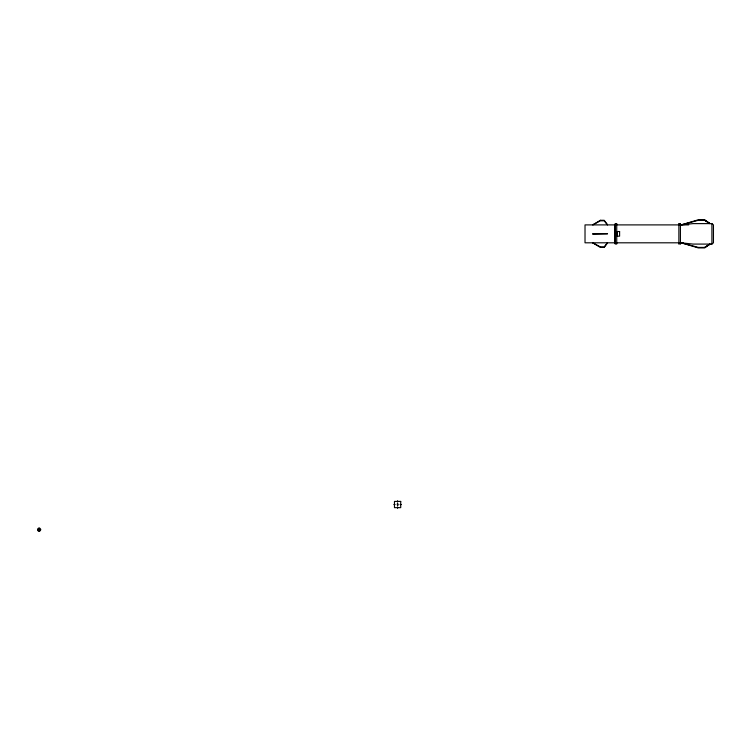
<?xml version="1.0" encoding="UTF-8"?>
<svg xmlns="http://www.w3.org/2000/svg" width="751" height="751" viewBox="0 0 751 751"><rect width="100%" height="100%" fill="white"/><g stroke="black" fill="none" stroke-linecap="round" stroke-linejoin="round"><path stroke-width="1.13" d="M681.213 242.808L698.308 247.408L704.701 247.408L709.995 244.084L704.691 247.924L698.308 247.924L681.213 242.808L692.985 244.084L711.91 244.084L713.45 242.808L713.45 224.896L711.91 223.62L692.985 223.62L681.213 224.896L698.299 219.78L704.701 219.78L709.995 223.62L704.691 220.287L698.299 220.287L681.213 224.896M704.701 247.408L709.995 244.084M37.55 529.662L40.657 529.662A1.558 1.558 0 0 1 38.329 531.013A1.558 1.558 0 0 1 38.329 528.31A1.558 1.558 0 0 1 40.667 529.662M615.2 223.939L616.74 223.939M678.876 223.892L680.415 223.892M688.705 224.896L585.02 224.896L585.02 242.808L683.354 242.808M615.2 243.756L616.74 243.756M678.876 243.812L680.415 243.812M393.853 504.531L395.101 504.531M400.086 504.531L401.334 504.531M704.701 220.287L709.995 223.62M398.086 504.738C396.397 508.502 398.79 500.56 397.101 504.325M711.91 223.62L711.91 244.084M680.415 223.723L680.415 243.981M678.876 223.723L678.876 243.981M616.74 223.77L616.74 243.934M615.2 223.77L615.2 243.934M614.693 224.896L614.693 242.808M397.589 500.786L397.589 502.034M397.589 504.062L397.589 505.001M397.589 507.028L397.589 508.277M39.108 528.113L39.108 531.21M607.531 242.808L604.217 247.408L600.378 247.408L592.689 242.808L600.378 246.901L604.217 246.901L607.531 242.808M600.378 220.287L592.689 224.896L600.378 220.803L604.217 220.803L607.531 224.896L604.217 220.287L600.378 220.287M619.603 231.533L617.256 231.533L617.256 236.171L619.603 236.171L619.603 231.533M607.531 233.749L592.689 233.955L607.531 233.749M400.715 501.415L394.472 501.415L394.472 507.648L400.715 507.648L400.715 501.415"/></g></svg>
